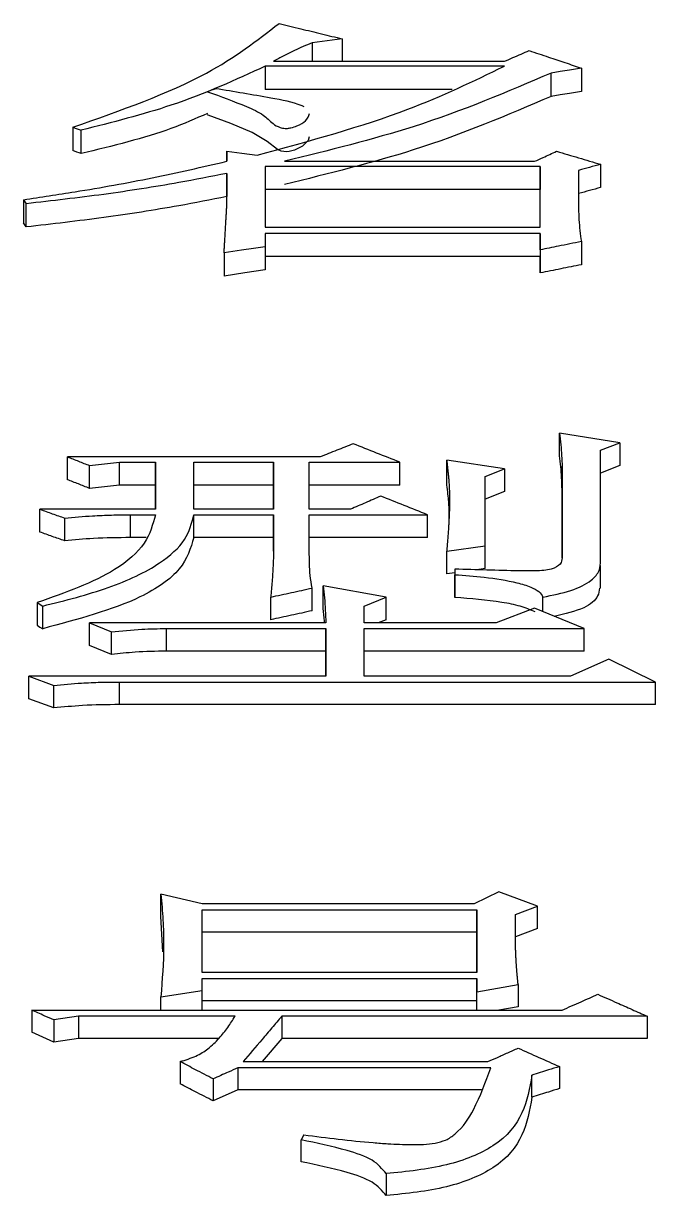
# Model space of a CAD drawing. Header units: millimetres. Extents: x 2687 to 4367, y 1046 to 2234.
# Drawn here: x 3061.16 to 3063.648, y 2041.891 to 2046.507 of the extents above; entities that cross this region are included whole.
import ezdxf

# ---------------------------------------------------------------- set-up
doc = ezdxf.new("R2010")
doc.units = ezdxf.units.MM

msp = doc.modelspace()

# ---------------------------------------------------------------- linework, layer by layer
at = {"color": 7, "linetype": 'Continuous', "lineweight": 25}
for p, q in [((3062.4151, 2046.4462), (3062.4151, 2046.3581)), ((3062.2961, 2046.4309), (3062.2961, 2046.3581)), ((3062.1446, 2046.3581), (3063.0533, 2046.3581)), ((3063.0532, 2046.3388), (3062.1121, 2046.3389)), ((3062.1121, 2046.3389), (3062.1121, 2046.2469)), ((3063.237, 2046.2199), (3063.237, 2046.3118)), ((3063.3562, 2046.3311), (3063.3562, 2046.2392)), ((3062.8475, 2046.2469), (3062.1121, 2046.2469)), ((3061.3549, 2046.0981), (3061.3549, 2046.0064)), ((3061.3873, 2045.9947), (3061.3873, 2046.0863)), ((3061.9607, 2045.9641), (3061.9607, 2046.0036)), ((3061.9607, 2046.0036), (3061.9607, 2045.9641)), ((3062.1122, 2045.9443), (3062.1122, 2045.7044)), ((3063.1939, 2045.9443), (3062.1122, 2045.9443)), ((3062.1879, 2045.9641), (3063.1723, 2045.9641)), ((3063.1939, 2045.7044), (3063.1939, 2045.9443)), ((3063.1939, 2045.9443), (3063.1939, 2045.8528)), ((3063.4319, 2045.9522), (3063.4319, 2045.8607)), ((3061.9608, 2045.7888), (3061.9607, 2045.9165)), ((3061.9607, 2045.9165), (3061.9607, 2045.8251)), ((3063.3454, 2045.9284), (3063.3454, 2045.7768)), ((3063.1939, 2045.8528), (3062.1122, 2045.8529)), ((3063.1939, 2045.7044), (3063.1939, 2045.8528)), ((3061.1603, 2045.8129), (3061.1711, 2045.7969)), ((3061.1603, 2045.8129), (3061.1603, 2045.7216)), ((3061.1711, 2045.7056), (3061.1711, 2045.7969)), ((3061.9607, 2045.7887), (3061.9607, 2045.8251)), ((3062.1122, 2045.7044), (3063.1939, 2045.7044)), ((3063.1939, 2045.6801), (3062.1122, 2045.6802)), ((3062.1122, 2045.6802), (3062.1122, 2045.6276)), ((3063.1939, 2045.6154), (3063.1939, 2045.6801)), ((3063.1939, 2045.6801), (3063.1939, 2045.5891)), ((3062.1122, 2045.6276), (3062.1122, 2045.5365)), ((3063.1939, 2045.6154), (3063.1939, 2045.5244)), ((3063.3562, 2045.6478), (3063.3562, 2045.5567)), ((3061.9499, 2045.6032), (3061.9499, 2045.5122)), ((3063.1939, 2045.5891), (3062.1122, 2045.5891)), ((3063.1939, 2045.5244), (3063.1939, 2045.5891)), ((3063.5076, 2044.8557), (3063.2697, 2044.894)), ((3063.2697, 2044.8039), (3063.2697, 2044.894)), ((3063.4319, 2044.8258), (3063.5076, 2044.8557)), ((3063.4319, 2044.3931), (3063.4319, 2044.8258)), ((3063.5076, 2044.8557), (3063.5076, 2044.7656)), ((3062.3286, 2044.8002), (3061.3334, 2044.8002)), ((3061.3334, 2044.7102), (3061.3334, 2044.8002)), ((3062.8262, 2044.6974), (3062.8262, 2044.7873)), ((3063.0533, 2044.753), (3062.8262, 2044.7873)), ((3061.4199, 2044.676), (3061.4199, 2044.7659)), ((3061.5389, 2044.7788), (3061.6795, 2044.7788)), ((3061.5389, 2044.6889), (3061.5389, 2044.7788)), ((3061.6795, 2044.7788), (3061.6795, 2044.5936)), ((3061.6795, 2044.6889), (3061.6795, 2044.7788)), ((3061.831, 2044.7788), (3062.1447, 2044.7788)), ((3061.831, 2044.5936), (3061.831, 2044.7788)), ((3062.1447, 2044.7788), (3062.1447, 2044.5935)), ((3062.1447, 2044.6889), (3062.1447, 2044.7788)), ((3062.2853, 2044.7788), (3062.6423, 2044.7788)), ((3062.2853, 2044.5935), (3062.2853, 2044.7788)), ((3062.6423, 2044.6888), (3062.6423, 2044.7788)), ((3062.9776, 2044.723), (3063.0533, 2044.753)), ((3063.0533, 2044.753), (3063.0533, 2044.6631)), ((3063.2805, 2044.7616), (3063.2805, 2044.4018)), ((3063.2805, 2044.6717), (3063.2805, 2044.7616)), ((3063.5076, 2044.7656), (3063.4319, 2044.7358)), ((3061.5389, 2044.6889), (3061.4199, 2044.676)), ((3061.6795, 2044.6889), (3061.5389, 2044.6889)), ((3061.6795, 2044.5936), (3061.6795, 2044.6889)), ((3062.1447, 2044.6889), (3061.831, 2044.6889)), ((3062.1447, 2044.5935), (3062.1447, 2044.6889)), ((3062.6423, 2044.6888), (3062.2853, 2044.6889)), ((3063.0533, 2044.6631), (3062.9776, 2044.6331)), ((3063.2805, 2044.4018), (3063.2805, 2044.6717)), ((3061.6795, 2044.5936), (3061.2252, 2044.5936)), ((3061.2252, 2044.5039), (3061.2252, 2044.5936)), ((3061.3225, 2044.4692), (3061.3226, 2044.5589)), ((3061.5822, 2044.5719), (3061.6795, 2044.5719)), ((3061.5822, 2044.4822), (3061.5822, 2044.5719)), ((3061.8309, 2044.5719), (3062.1447, 2044.5719)), ((3062.1447, 2044.5935), (3061.831, 2044.5936)), ((3062.1447, 2044.5719), (3062.1447, 2044.4281)), ((3062.1447, 2044.4822), (3062.1447, 2044.5719)), ((3062.4475, 2044.5935), (3062.2853, 2044.5935)), ((3062.2853, 2044.5719), (3062.7504, 2044.5719)), ((3062.2853, 2044.4281), (3062.2853, 2044.5719)), ((3062.7504, 2044.4822), (3062.7504, 2044.5719)), ((3061.6438, 2044.4822), (3061.5822, 2044.4822)), ((3062.1447, 2044.4822), (3061.8309, 2044.4822)), ((3062.1447, 2044.428), (3062.1447, 2044.4822)), ((3062.7504, 2044.4822), (3062.2853, 2044.4822)), ((3062.8262, 2044.4281), (3062.9776, 2044.45)), ((3062.8262, 2044.3387), (3062.8262, 2044.4281)), ((3062.9776, 2044.3605), (3062.9776, 2044.45)), ((3063.4314, 2044.2825), (3063.4314, 2044.3719)), ((3062.8586, 2044.3433), (3062.8262, 2044.3387)), ((3062.8586, 2044.358), (3062.8586, 2044.336)), ((3062.8586, 2044.358), (3062.8586, 2044.2686)), ((3062.8586, 2044.2467), (3062.8586, 2044.336)), ((3062.9776, 2044.3605), (3062.9442, 2044.3557)), ((3062.2961, 2044.1939), (3062.2961, 2044.2832)), ((3062.5882, 2044.2478), (3062.3394, 2044.292)), ((3062.3394, 2044.2027), (3062.3394, 2044.292)), ((3061.2144, 2044.2258), (3061.236, 2044.2125)), ((3061.2144, 2044.2258), (3061.2144, 2044.1366)), ((3062.1339, 2044.1586), (3062.1339, 2044.2479)), ((3062.5016, 2044.2125), (3062.5882, 2044.2478)), ((3062.5882, 2044.1586), (3062.5882, 2044.2478)), ((3063.2048, 2044.1903), (3063.2048, 2044.2478)), ((3062.5016, 2044.1459), (3062.5016, 2044.2125)), ((3063.1723, 2044.2036), (3063.0209, 2044.1459)), ((3063.367, 2044.1236), (3063.1723, 2044.2036)), ((3061.4199, 2044.1459), (3061.5065, 2044.1103)), ((3062.3502, 2044.1459), (3061.4199, 2044.1459)), ((3061.4199, 2044.0568), (3061.4199, 2044.1459)), ((3063.0209, 2044.1459), (3062.5016, 2044.1459)), ((3062.5882, 2044.1586), (3062.557, 2044.1459)), ((3061.5065, 2044.0213), (3061.5065, 2044.1103)), ((3061.7228, 2044.1237), (3062.3502, 2044.1237)), ((3061.7228, 2044.0346), (3061.7228, 2044.1237)), ((3062.3502, 2044.1237), (3062.3502, 2043.9358)), ((3062.3502, 2044.0346), (3062.3502, 2044.1237)), ((3062.5016, 2044.1237), (3063.367, 2044.1236)), ((3062.5016, 2043.9357), (3062.5016, 2044.1237)), ((3063.367, 2044.0346), (3063.367, 2044.1236)), ((3061.5065, 2044.0213), (3061.4199, 2044.0568)), ((3062.3502, 2044.0346), (3061.7228, 2044.0346)), ((3062.3502, 2043.9358), (3062.3502, 2044.0346)), ((3063.367, 2044.0346), (3062.5016, 2044.0346)), ((3063.4644, 2044.0031), (3063.3129, 2043.9357)), ((3063.6483, 2043.9132), (3063.4644, 2044.0031)), ((3061.1819, 2043.847), (3061.1819, 2043.9358)), ((3061.1819, 2043.9358), (3061.2793, 2043.8998)), ((3062.3502, 2043.9358), (3061.1819, 2043.9358)), ((3061.5389, 2043.8245), (3061.5389, 2043.9133)), ((3061.5389, 2043.9133), (3063.6483, 2043.9132)), ((3063.3129, 2043.9357), (3062.5016, 2043.9357)), ((3063.6483, 2043.8244), (3063.6483, 2043.9132)), ((3061.2793, 2043.811), (3061.2793, 2043.8998)), ((3061.2793, 2043.811), (3061.1819, 2043.847)), ((3063.6483, 2043.8244), (3061.5389, 2043.8245)), ((3061.7012, 2042.9897), (3061.7012, 2043.0774)), ((3061.8634, 2043.0397), (3061.7012, 2043.0774)), ((3063.0317, 2043.0868), (3062.9344, 2043.0397)), ((3063.1832, 2043.0303), (3063.0317, 2043.0868)), ((3062.9344, 2043.0397), (3061.8634, 2043.0397)), ((3063.0966, 2042.9973), (3063.1832, 2043.0303)), ((3063.1831, 2042.9426), (3063.1832, 2043.0303)), ((3061.7088, 2042.8504), (3061.7012, 2042.9897)), ((3061.8634, 2043.0162), (3062.9452, 2043.0161)), ((3061.8634, 2042.7694), (3061.8634, 2043.0162)), ((3062.9452, 2043.0161), (3062.9452, 2042.7694)), ((3062.9452, 2042.9285), (3062.9452, 2043.0161)), ((3063.1831, 2042.9426), (3063.0966, 2042.9097)), ((3062.9452, 2042.9285), (3061.8634, 2042.9285)), ((3062.9452, 2042.7694), (3062.9452, 2042.9285)), ((3062.9452, 2042.7694), (3061.8634, 2042.7694)), ((3061.8634, 2042.7455), (3062.9452, 2042.7455)), ((3061.8634, 2042.6977), (3061.8634, 2042.7455)), ((3062.9452, 2042.7455), (3062.9452, 2042.6929)), ((3062.9452, 2042.6582), (3062.9452, 2042.7455)), ((3062.9452, 2042.6929), (3063.1074, 2042.7216)), ((3063.1074, 2042.7216), (3063.1074, 2042.6343)), ((3061.7012, 2042.6737), (3061.8634, 2042.6977)), ((3061.7012, 2042.6209), (3061.7012, 2042.6737)), ((3061.8634, 2042.6209), (3061.8634, 2042.6977)), ((3062.9452, 2042.6582), (3061.8634, 2042.6582)), ((3062.9452, 2042.6209), (3062.9452, 2042.6929)), ((3062.9452, 2042.6209), (3062.9452, 2042.6582)), ((3061.1928, 2042.6209), (3063.2805, 2042.6209)), ((3061.1928, 2042.6209), (3061.1928, 2042.5338)), ((3063.1074, 2042.6343), (3063.0313, 2042.6209)), ((3061.3767, 2042.5969), (3061.2793, 2042.5824)), ((3061.2793, 2042.5824), (3061.2793, 2042.4954)), ((3061.9932, 2042.5969), (3061.3767, 2042.5969)), ((3061.3767, 2042.5969), (3061.3767, 2042.5098)), ((3063.6158, 2042.5968), (3062.1771, 2042.5969)), ((3062.1771, 2042.5969), (3062.1771, 2042.5098)), ((3063.6158, 2042.5968), (3063.6158, 2042.5097)), ((3061.2793, 2042.4954), (3061.1928, 2042.5338)), ((3061.3767, 2042.5098), (3061.2793, 2042.4954)), ((3061.9298, 2042.5098), (3061.3767, 2042.5098)), ((3062.1771, 2042.5098), (3062.0994, 2042.418)), ((3063.6158, 2042.5097), (3062.1771, 2042.5098)), ((3061.7769, 2042.4181), (3061.7769, 2042.3312)), ((3062.9993, 2042.3937), (3062.0041, 2042.3938)), ((3062.0041, 2042.3938), (3062.0041, 2042.3069)), ((3062.0257, 2042.418), (3062.9884, 2042.418)), ((3063.2697, 2042.3986), (3063.2697, 2042.3118)), ((3061.9067, 2042.35), (3061.9067, 2042.2632)), ((3063.1615, 2042.2778), (3063.1615, 2042.3646)), ((3062.0041, 2042.3069), (3061.9067, 2042.2632)), ((3062.9635, 2042.3069), (3062.0041, 2042.3069)), ((3062.2637, 2042.1298), (3062.2529, 2042.1102)), ((3062.2529, 2042.0237), (3062.2529, 2042.1102)), ((3062.5882, 2041.9769), (3062.5882, 2041.8906))]:
    msp.add_line(p, q, dxfattribs=at)
at = {"color": 7, "linetype": 'Continuous', "lineweight": 25, "flags": 128}
for points in [[(3062.4151, 2046.4462), (3062.3556, 2046.4385), (3062.2961, 2046.4309)], [(3063.3562, 2046.3311), (3063.3099, 2046.3236), (3063.2735, 2046.3178), (3063.2372, 2046.3119)], [(3061.9175, 2046.2501), (3061.9092, 2046.2471), (3061.8971, 2046.2427), (3061.8914, 2046.2407)], [(3063.3562, 2046.2392), (3063.3099, 2046.2317), (3063.2735, 2046.2258), (3063.2372, 2046.2199)], [(3062.2848, 2046.0604), (3062.2812, 2046.0465), (3062.2581, 2046.0233), (3062.2266, 2046.0084), (3062.2061, 2046.0031), (3062.1957, 2046.002), (3062.1848, 2046.0024), (3062.1743, 2046.0045), (3062.1596, 2046.0104), (3062.1195, 2046.0418), (3062.06, 2046.0776), (3061.9767, 2046.1135), (3061.8872, 2046.1458), (3061.8849, 2046.1466), (3061.8849, 2046.1466)], [(3061.3549, 2046.0981), (3061.3632, 2046.0951), (3061.3752, 2046.0907), (3061.3873, 2046.0863)], [(3061.3873, 2045.9947), (3061.3791, 2045.9977), (3061.3709, 2046.0007), (3061.3549, 2046.0064)], [(3061.9607, 2046.0036), (3062.0202, 2045.9957), (3062.0796, 2045.9878)], [(3062.1122, 2045.6276), (3062.0652, 2045.6205), (3062.0182, 2045.6135), (3061.9499, 2045.6032)], [(3062.1122, 2045.5365), (3062.0311, 2045.5244), (3061.9499, 2045.5122)], [(3061.4199, 2044.7659), (3061.4794, 2044.7724), (3061.5389, 2044.7788)], [(3061.8309, 2044.4822), (3061.8309, 2044.5141), (3061.8309, 2044.5719)], [(3061.236, 2044.1233), (3061.236, 2044.1564), (3061.236, 2044.1844), (3061.236, 2044.2125)], [(3061.2144, 2044.1366), (3061.2252, 2044.1299), (3061.236, 2044.1233)]]:
    msp.add_lwpolyline(points, dxfattribs=at)
at = {"color": 7, "linetype": 'Continuous', "lineweight": 25}
for points, knots in [([(3061.3549, 2046.0981), (3061.5445, 2046.1652), (3061.8796, 2046.2838), (3062.0794, 2046.4395), (3062.1662, 2046.5071)], [0, 0, 0, 0, 0.5655186, 1, 1, 1, 1]), ([(3062.1662, 2046.5071), (3062.1947, 2046.5001), (3062.2504, 2046.4865), (3062.3334, 2046.4662), (3062.3878, 2046.4529), (3062.4151, 2046.4462)], [0, 0, 0, 0, 0.343461, 0.671731, 1, 1, 1, 1]), ([(3062.2961, 2046.4309), (3062.2728, 2046.421), (3062.2339, 2046.4046), (3062.1849, 2046.3798), (3062.1581, 2046.3653), (3062.1446, 2046.3581)], [0, 0, 0, 0, 0.429081, 0.714347, 1, 1, 1, 1]), ([(3063.0533, 2046.3581), (3063.0646, 2046.363), (3063.0864, 2046.3725), (3063.1189, 2046.3865), (3063.1401, 2046.3957), (3063.1506, 2046.4003)], [0, 0, 0, 0, 0.347839, 0.673919, 1, 1, 1, 1]), ([(3063.1506, 2046.4003), (3063.1762, 2046.3917), (3063.2232, 2046.3759), (3063.2917, 2046.3529), (3063.3347, 2046.3384), (3063.3562, 2046.3311)], [0, 0, 0, 0, 0.373043, 0.686521, 1, 1, 1, 1]), ([(3062.1121, 2046.3389), (3061.9947, 2046.2847), (3061.7834, 2046.1871), (3061.5093, 2046.1173), (3061.3873, 2046.0863)], [0, 0, 0, 0, 0.555264, 1, 1, 1, 1]), ([(3062.0796, 2045.9878), (3062.2867, 2046.0444), (3062.6531, 2046.1446), (3062.9319, 2046.2799), (3063.0532, 2046.3388)], [0, 0, 0, 0, 0.564995, 1, 1, 1, 1]), ([(3063.2371, 2046.3119), (3063.0644, 2046.2375), (3062.7533, 2046.1037), (3062.3619, 2046.0071), (3062.1878, 2045.9642)], [0, 0, 0, 0, 0.555354, 1, 1, 1, 1]), ([(3061.8849, 2046.2384), (3061.9369, 2046.2194), (3062.0149, 2046.1909), (3062.1071, 2046.149), (3062.1337, 2046.1178), (3062.1607, 2046.1), (3062.1795, 2046.0946), (3062.1897, 2046.0934), (3062.2013, 2046.0937), (3062.218, 2046.0968), (3062.2445, 2046.1062), (3062.2763, 2046.1246), (3062.2829, 2046.1424), (3062.2864, 2046.1521)], [0, 0, 0, 0, 0.318334, 0.477294, 0.616925, 0.687072, 0.704751, 0.71934, 0.733979, 0.755949, 0.800249, 0.89164, 1, 1, 1, 1]), ([(3062.2647, 2046.1788), (3062.2612, 2046.1804), (3062.2269, 2046.1963), (3062.1039, 2046.219), (3061.9892, 2046.2381), (3061.9175, 2046.2501)], [0, 0, 0, 0, 0.041495, 0.400617, 1, 1, 1, 1]), ([(3063.2371, 2046.22), (3063.0643, 2046.1457), (3062.7532, 2046.012), (3062.3619, 2045.9156), (3062.1878, 2045.8727)], [0, 0, 0, 0, 0.555295, 1, 1, 1, 1]), ([(3061.8849, 2046.1528), (3061.8383, 2046.1323), (3061.6956, 2046.0693), (3061.5114, 2046.0247), (3061.3873, 2045.9947)], [0, 0, 0, 0, 0.326498, 1, 1, 1, 1]), ([(3063.1723, 2045.9641), (3063.1834, 2045.9692), (3063.2034, 2045.9783), (3063.2323, 2045.9915), (3063.25, 2045.9996), (3063.2588, 2046.0036)], [0, 0, 0, 0, 0.38646, 0.693229, 1, 1, 1, 1]), ([(3063.2588, 2046.0036), (3063.2877, 2045.995), (3063.3454, 2045.9779), (3063.4031, 2045.9608), (3063.4319, 2045.9522)], [0, 0, 0, 0, 0.4999994, 1, 1, 1, 1]), ([(3061.1603, 2045.8129), (3061.2281, 2045.8231), (3061.4, 2045.8489), (3061.6702, 2045.8973), (3061.8637, 2045.9418), (3061.9607, 2045.9641)], [0, 0, 0, 0, 0.2452891, 0.6214693, 1, 1, 1, 1]), ([(3063.4319, 2045.9522), (3063.4175, 2045.9482), (3063.3886, 2045.9403), (3063.3598, 2045.9324), (3063.3454, 2045.9284)], [0, 0, 0, 0, 0.5, 1, 1, 1, 1]), ([(3061.9607, 2045.9165), (3061.8981, 2045.9042), (3061.7405, 2045.8732), (3061.4773, 2045.8319), (3061.2734, 2045.8086), (3061.1711, 2045.7969)], [0, 0, 0, 0, 0.247522, 0.622512, 1, 1, 1, 1]), ([(3063.4319, 2045.8607), (3063.4175, 2045.8568), (3063.3886, 2045.8489), (3063.3598, 2045.8409), (3063.3454, 2045.837)], [0, 0, 0, 0, 0.499999, 1, 1, 1, 1]), ([(3061.9607, 2045.8251), (3061.8981, 2045.8128), (3061.7404, 2045.7818), (3061.4773, 2045.7406), (3061.2734, 2045.7173), (3061.1711, 2045.7056)], [0, 0, 0, 0, 0.247562, 0.622535, 1, 1, 1, 1]), ([(3061.9499, 2045.6032), (3061.95, 2045.6048), (3061.9502, 2045.6071), (3061.9503, 2045.6103), (3061.9505, 2045.6134), (3061.9507, 2045.6165), (3061.9509, 2045.6197), (3061.951, 2045.622), (3061.9512, 2045.6252), (3061.9514, 2045.6283), (3061.9516, 2045.6314), (3061.9517, 2045.6338), (3061.9519, 2045.6369), (3061.9521, 2045.64), (3061.9522, 2045.6431), (3061.9524, 2045.6455), (3061.9526, 2045.6486), (3061.9528, 2045.6525), (3061.9532, 2045.6588), (3061.9535, 2045.665), (3061.9539, 2045.6712), (3061.9541, 2045.6759), (3061.9545, 2045.6822), (3061.9549, 2045.6884), (3061.9552, 2045.6946), (3061.9555, 2045.6993), (3061.9559, 2045.7055), (3061.9562, 2045.7118), (3061.9566, 2045.718), (3061.9569, 2045.7226), (3061.9572, 2045.7289), (3061.9576, 2045.7351), (3061.958, 2045.7413), (3061.9582, 2045.7459), (3061.9585, 2045.7506), (3061.9587, 2045.7545), (3061.959, 2045.7583), (3061.9591, 2045.7614), (3061.9593, 2045.7645), (3061.9595, 2045.7669), (3061.9596, 2045.77), (3061.9598, 2045.7731), (3061.96, 2045.7762), (3061.9601, 2045.7785), (3061.9603, 2045.7814), (3061.9605, 2045.7848), (3061.9607, 2045.7875), (3061.9608, 2045.7888)], [0, 0, 0, 0, 0.025173, 0.03776, 0.050346, 0.075519, 0.088105, 0.100692, 0.113278, 0.138451, 0.151038, 0.163624, 0.176211, 0.201384, 0.21397, 0.226556, 0.239143, 0.264316, 0.289489, 0.339835, 0.365007, 0.39018, 0.415353, 0.465699, 0.490872, 0.516045, 0.541218, 0.591564, 0.616737, 0.64191, 0.667082, 0.717428, 0.742601, 0.767774, 0.792947, 0.81812, 0.830706, 0.855879, 0.868466, 0.881052, 0.893639, 0.918812, 0.931398, 0.943984, 0.956571, 0.978285, 1, 1, 1, 1]), ([(3063.3454, 2045.7768), (3063.3457, 2045.7627), (3063.3463, 2045.7342), (3063.3503, 2045.6912), (3063.3542, 2045.6623), (3063.3562, 2045.6478)], [0, 0, 0, 0, 0.328449, 0.664167, 1, 1, 1, 1]), ([(3061.1711, 2045.7056), (3061.1693, 2045.7083), (3061.1657, 2045.7136), (3061.1621, 2045.7189), (3061.1603, 2045.7216)], [0, 0, 0, 0, 0.499999, 1, 1, 1, 1]), ([(3063.3562, 2045.6478), (3063.3412, 2045.6448), (3063.3112, 2045.6388), (3063.2571, 2045.628), (3063.218, 2045.6202), (3063.1939, 2045.6154)], [0, 0, 0, 0, 0.277507, 0.555013, 1, 1, 1, 1]), ([(3063.3562, 2045.5567), (3063.3291, 2045.5513), (3063.2751, 2045.5406), (3063.221, 2045.5298), (3063.1939, 2045.5244)], [0, 0, 0, 0, 0.5, 1, 1, 1, 1]), ([(3063.2697, 2044.894), (3063.2717, 2044.8786), (3063.2758, 2044.849), (3063.279, 2044.8048), (3063.28, 2044.776), (3063.2805, 2044.7616)], [0, 0, 0, 0, 0.349386, 0.674644, 1, 1, 1, 1]), ([(3062.4584, 2044.8514), (3062.4367, 2044.8429), (3062.3935, 2044.8258), (3062.3502, 2044.8087), (3062.3286, 2044.8002)], [0, 0, 0, 0, 0.499996, 1, 1, 1, 1]), ([(3062.6423, 2044.7788), (3062.6116, 2044.7909), (3062.5503, 2044.8152), (3062.489, 2044.8393), (3062.4584, 2044.8514)], [0, 0, 0, 0, 0.5, 1, 1, 1, 1]), ([(3061.3334, 2044.8002), (3061.3478, 2044.7945), (3061.3766, 2044.7831), (3061.4055, 2044.7717), (3061.4199, 2044.7659)], [0, 0, 0, 0, 0.4999989, 1, 1, 1, 1]), ([(3062.8262, 2044.7873), (3062.8265, 2044.7845), (3062.8271, 2044.7789), (3062.8281, 2044.7705), (3062.829, 2044.7621), (3062.83, 2044.7537), (3062.8309, 2044.7453), (3062.8317, 2044.7369), (3062.8324, 2044.7299), (3062.833, 2044.7229), (3062.8337, 2044.7159), (3062.835, 2044.699), (3062.8372, 2044.6624), (3062.8375, 2044.6172), (3062.8363, 2044.5776), (3062.8354, 2044.5577), (3062.8348, 2044.5464), (3062.8343, 2044.535), (3062.8334, 2044.5208), (3062.8324, 2044.5066), (3062.8315, 2044.4952), (3062.8308, 2044.4867), (3062.8302, 2044.4781), (3062.8296, 2044.471), (3062.8292, 2044.4653), (3062.8289, 2044.461), (3062.8285, 2044.4567), (3062.8282, 2044.4524), (3062.8279, 2044.4482), (3062.8275, 2044.4439), (3062.8272, 2044.4396), (3062.8269, 2044.436), (3062.8265, 2044.4322), (3062.8263, 2044.4298), (3062.8262, 2044.4281)], [0, 0, 0, 0, 0.023618, 0.047236, 0.070855, 0.094473, 0.118091, 0.141709, 0.165327, 0.177136, 0.200755, 0.224373, 0.318848, 0.507812, 0.602286, 0.649522, 0.67314, 0.696758, 0.743995, 0.791231, 0.81485, 0.838468, 0.862086, 0.885704, 0.897513, 0.909322, 0.921131, 0.932941, 0.94475, 0.956559, 0.968368, 0.980177, 0.986081, 1, 1, 1, 1]), ([(3063.2805, 2044.6717), (3063.2799, 2044.6872), (3063.2789, 2044.717), (3063.2755, 2044.7611), (3063.2716, 2044.7897), (3063.2697, 2044.8039)], [0, 0, 0, 0, 0.349838, 0.674851, 1, 1, 1, 1]), ([(3061.4199, 2044.676), (3061.4055, 2044.6817), (3061.3766, 2044.6932), (3061.3478, 2044.7046), (3061.3334, 2044.7102)], [0, 0, 0, 0, 0.500003, 1, 1, 1, 1]), ([(3062.8335, 2044.6276), (3062.8335, 2044.6278), (3062.8318, 2044.6512), (3062.829, 2044.6744), (3062.8262, 2044.6974)], [0, 0, 0, 0, 0.008247, 1, 1, 1, 1]), ([(3062.9776, 2044.45), (3062.9776, 2044.4909), (3062.9776, 2044.5825), (3062.9776, 2044.673), (3062.9776, 2044.723)], [0, 0, 0, 0, 0.4472261, 1, 1, 1, 1]), ([(3062.5665, 2044.6454), (3062.5467, 2044.6368), (3062.507, 2044.6195), (3062.4674, 2044.6022), (3062.4475, 2044.5935)], [0, 0, 0, 0, 0.499996, 1, 1, 1, 1]), ([(3062.7504, 2044.5719), (3062.7198, 2044.5841), (3062.6585, 2044.6087), (3062.5972, 2044.6332), (3062.5665, 2044.6454)], [0, 0, 0, 0, 0.5, 1, 1, 1, 1]), ([(3062.8325, 2044.6398), (3062.8325, 2044.6398), (3062.8324, 2044.6408), (3062.8352, 2044.58), (3062.8353, 2044.5621), (3062.8353, 2044.5593)], [0, 0, 0, 0, 0.007849, 0.849098, 1, 1, 1, 1]), ([(3061.6795, 2044.5719), (3061.6695, 2044.5341), (3061.6493, 2044.458), (3061.5056, 2044.3297), (3061.3256, 2044.2655), (3061.2144, 2044.2258)], [0, 0, 0, 0, 0.273464, 0.551009, 1, 1, 1, 1]), ([(3061.2252, 2044.5936), (3061.2414, 2044.5878), (3061.2739, 2044.5762), (3061.3063, 2044.5647), (3061.3226, 2044.5589)], [0, 0, 0, 0, 0.499998, 1, 1, 1, 1]), ([(3061.236, 2044.2125), (3061.3251, 2044.2348), (3061.5008, 2044.279), (3061.6938, 2044.3706), (3061.8062, 2044.4722), (3061.8227, 2044.5388), (3061.8309, 2044.5719)], [0, 0, 0, 0, 0.289657, 0.571456, 0.787204, 1, 1, 1, 1]), ([(3061.3226, 2044.5589), (3061.359, 2044.5623), (3061.4199, 2044.5679), (3061.507, 2044.5713), (3061.5571, 2044.5717), (3061.5822, 2044.5719)], [0, 0, 0, 0, 0.426096, 0.71242, 1, 1, 1, 1]), ([(3062.8353, 2044.5703), (3062.8352, 2044.5663), (3062.835, 2044.5538), (3062.8337, 2044.5294), (3062.8328, 2044.5128)], [0, 0, 0, 0, 0.322479, 1, 1, 1, 1]), ([(3061.3225, 2044.4692), (3061.3063, 2044.475), (3061.2739, 2044.4866), (3061.2414, 2044.4981), (3061.2252, 2044.5039)], [0, 0, 0, 0, 0.500004, 1, 1, 1, 1]), ([(3061.8309, 2044.4822), (3061.8184, 2044.4402), (3061.7932, 2044.3551), (3061.5957, 2044.2189), (3061.3736, 2044.1599), (3061.236, 2044.1233)], [0, 0, 0, 0, 0.27123, 0.548484, 1, 1, 1, 1]), ([(3061.5822, 2044.4822), (3061.5331, 2044.4817), (3061.4457, 2044.4807), (3061.3601, 2044.4728), (3061.3225, 2044.4692)], [0, 0, 0, 0, 0.560746, 1, 1, 1, 1]), ([(3062.1447, 2044.4281), (3062.1442, 2044.4089), (3062.1434, 2044.3693), (3062.1388, 2044.3092), (3062.1355, 2044.2683), (3062.1339, 2044.2479)], [0, 0, 0, 0, 0.321579, 0.660777, 1, 1, 1, 1]), ([(3062.2961, 2044.2832), (3062.2935, 2044.2997), (3062.2883, 2044.3322), (3062.2858, 2044.3805), (3062.2855, 2044.4123), (3062.2853, 2044.4281)], [0, 0, 0, 0, 0.341779, 0.670798, 1, 1, 1, 1]), ([(3063.2805, 2044.4018), (3063.2796, 2044.3936), (3063.2779, 2044.377), (3063.2393, 2044.3542), (3063.1745, 2044.3502), (3063.0486, 2044.352), (3062.9427, 2044.3553), (3062.8586, 2044.358)], [0, 0, 0, 0, 0.110716, 0.223974, 0.35482, 0.487804, 1, 1, 1, 1]), ([(3063.2048, 2044.2478), (3063.2429, 2044.2554), (3063.3179, 2044.2703), (3063.3958, 2044.3088), (3063.4312, 2044.3521), (3063.4317, 2044.3795), (3063.4319, 2044.3931)], [0, 0, 0, 0, 0.291536, 0.572529, 0.787239, 1, 1, 1, 1]), ([(3062.8586, 2044.336), (3062.8973, 2044.333), (3062.981, 2044.3265), (3063.0841, 2044.311), (3063.1543, 2044.2896), (3063.1921, 2044.2702), (3063.2005, 2044.2553), (3063.2048, 2044.2478)], [0, 0, 0, 0, 0.279047, 0.604417, 0.761098, 0.879545, 1, 1, 1, 1]), ([(3062.1339, 2044.2479), (3062.1609, 2044.2538), (3062.215, 2044.2655), (3062.2691, 2044.2773), (3062.2961, 2044.2832)], [0, 0, 0, 0, 0.4999993, 1, 1, 1, 1]), ([(3062.3394, 2044.292), (3062.3414, 2044.2765), (3062.3456, 2044.2445), (3062.3488, 2044.1957), (3062.3497, 2044.1625), (3062.3502, 2044.1459)], [0, 0, 0, 0, 0.3204463, 0.660167, 1, 1, 1, 1]), ([(3063.4271, 2044.2826), (3063.4261, 2044.2725), (3063.4233, 2044.2448), (3063.3691, 2044.199), (3063.2916, 2044.1814), (3063.2497, 2044.1718)], [0, 0, 0, 0, 0.210203, 0.572203, 1, 1, 1, 1]), ([(3062.8586, 2044.2686), (3062.8586, 2044.2645), (3062.8586, 2044.2572), (3062.8586, 2044.2499), (3062.8586, 2044.2467)], [0, 0, 0, 0, 0.56, 1, 1, 1, 1]), ([(3063.1749, 2044.1891), (3063.156, 2044.1972), (3063.1177, 2044.2135), (3063.0094, 2044.2341), (3062.921, 2044.2415), (3062.8586, 2044.2467)], [0, 0, 0, 0, 0.223203, 0.452536, 1, 1, 1, 1]), ([(3062.2961, 2044.1939), (3062.2691, 2044.188), (3062.215, 2044.1763), (3062.1609, 2044.1645), (3062.1339, 2044.1586)], [0, 0, 0, 0, 0.5, 1, 1, 1, 1]), ([(3062.3457, 2044.1459), (3062.3456, 2044.1484), (3062.3443, 2044.1674), (3062.3417, 2044.1863), (3062.3394, 2044.2027)], [0, 0, 0, 0, 0.130167, 1, 1, 1, 1]), ([(3061.5065, 2044.1103), (3061.5462, 2044.1148), (3061.6174, 2044.1227), (3061.6905, 2044.1234), (3061.7228, 2044.1237)], [0, 0, 0, 0, 0.558835, 1, 1, 1, 1]), ([(3061.7228, 2044.0346), (3061.6817, 2044.0341), (3061.6085, 2044.0331), (3061.5376, 2044.0249), (3061.5065, 2044.0213)], [0, 0, 0, 0, 0.561086, 1, 1, 1, 1]), ([(3061.2793, 2043.8998), (3061.3157, 2043.9033), (3061.3766, 2043.9091), (3061.4637, 2043.9127), (3061.5138, 2043.9131), (3061.5389, 2043.9133)], [0, 0, 0, 0, 0.426056, 0.7124, 1, 1, 1, 1]), ([(3061.5389, 2043.8245), (3061.4899, 2043.8239), (3061.4024, 2043.8229), (3061.3169, 2043.8146), (3061.2793, 2043.811)], [0, 0, 0, 0, 0.560746, 1, 1, 1, 1]), ([(3061.7012, 2043.0774), (3061.7042, 2043.0438), (3061.7103, 2042.9765), (3061.7143, 2042.8422), (3061.7064, 2042.7409), (3061.7012, 2042.6737)], [0, 0, 0, 0, 0.2520851, 0.5041975, 1, 1, 1, 1]), ([(3063.1074, 2042.7216), (3063.1072, 2042.7239), (3063.1068, 2042.7285), (3063.1061, 2042.7353), (3063.1054, 2042.7422), (3063.1048, 2042.749), (3063.1042, 2042.7559), (3063.1035, 2042.7627), (3063.103, 2042.7684), (3063.1025, 2042.7741), (3063.1021, 2042.7798), (3063.1015, 2042.7867), (3063.1008, 2042.7958), (3063.1002, 2042.8049), (3063.0996, 2042.814), (3063.0992, 2042.8209), (3063.0988, 2042.83), (3063.0983, 2042.8391), (3063.098, 2042.8482), (3063.0977, 2042.855), (3063.0975, 2042.8641), (3063.0972, 2042.8732), (3063.097, 2042.8823), (3063.0968, 2042.8914), (3063.0967, 2042.9004), (3063.0966, 2042.9095), (3063.0965, 2042.9163), (3063.0965, 2042.9231), (3063.0965, 2042.9299), (3063.0965, 2042.9356), (3063.0964, 2042.9401), (3063.0964, 2042.9447), (3063.0964, 2042.9492), (3063.0964, 2042.9537), (3063.0965, 2042.9571), (3063.0965, 2042.9605), (3063.0965, 2042.965), (3063.0965, 2042.9696), (3063.0965, 2042.9741), (3063.0965, 2042.9786), (3063.0965, 2042.9831), (3063.0966, 2042.9876), (3063.0966, 2042.992), (3063.0966, 2042.9952), (3063.0966, 2042.9973)], [0, 0, 0, 0, 0.024742, 0.049483, 0.074225, 0.098967, 0.123709, 0.14845, 0.173192, 0.185563, 0.210305, 0.235047, 0.259788, 0.309272, 0.334014, 0.358756, 0.383497, 0.432981, 0.457723, 0.482464, 0.507206, 0.55669, 0.581431, 0.606173, 0.655657, 0.680399, 0.70514, 0.729882, 0.754624, 0.779366, 0.791736, 0.804107, 0.828849, 0.84122, 0.853591, 0.865962, 0.878333, 0.903074, 0.915445, 0.927816, 0.952558, 0.964929, 0.9773, 1, 1, 1, 1]), ([(3063.2805, 2042.6209), (3063.293, 2042.6264), (3063.318, 2042.6375), (3063.3648, 2042.6583), (3063.3992, 2042.6736), (3063.4211, 2042.6833)], [0, 0, 0, 0, 0.2662451, 0.5324905, 1, 1, 1, 1]), ([(3063.4211, 2042.6833), (3063.4461, 2042.6722), (3063.491, 2042.6523), (3063.5559, 2042.6235), (3063.5959, 2042.6057), (3063.6158, 2042.5968)], [0, 0, 0, 0, 0.384573, 0.692287, 1, 1, 1, 1]), ([(3061.2793, 2042.5824), (3061.267, 2042.5879), (3061.2464, 2042.5971), (3061.2175, 2042.6099), (3061.201, 2042.6173), (3061.1928, 2042.6209)], [0, 0, 0, 0, 0.42836, 0.71418, 1, 1, 1, 1]), ([(3061.7769, 2042.4181), (3061.7985, 2042.4248), (3061.8413, 2042.4382), (3061.8919, 2042.4708), (3061.9312, 2042.5096), (3061.9658, 2042.5528), (3061.9841, 2042.5822), (3061.9932, 2042.5969)], [0, 0, 0, 0, 0.176065, 0.348002, 0.566634, 0.783694, 1, 1, 1, 1]), ([(3062.1771, 2042.5969), (3062.1642, 2042.5816), (3062.1382, 2042.551), (3062.0877, 2042.4915), (3062.0502, 2042.4471), (3062.0257, 2042.418)], [0, 0, 0, 0, 0.257226, 0.514452, 1, 1, 1, 1]), ([(3062.9884, 2042.418), (3063.0009, 2042.4236), (3063.027, 2042.4353), (3063.0667, 2042.4531), (3063.0938, 2042.4653), (3063.1074, 2042.4713)], [0, 0, 0, 0, 0.314653, 0.657326, 1, 1, 1, 1]), ([(3063.1074, 2042.4713), (3063.1345, 2042.4592), (3063.1886, 2042.435), (3063.2427, 2042.4107), (3063.2697, 2042.3986)], [0, 0, 0, 0, 0.499999, 1, 1, 1, 1]), ([(3061.9067, 2042.35), (3061.8951, 2042.3561), (3061.872, 2042.3682), (3061.8287, 2042.3909), (3061.797, 2042.4075), (3061.7769, 2042.4181)], [0, 0, 0, 0, 0.267463, 0.534927, 1, 1, 1, 1]), ([(3062.0041, 2042.3938), (3061.9916, 2042.3882), (3061.9691, 2042.3781), (3061.9367, 2042.3635), (3061.9167, 2042.3545), (3061.9067, 2042.35)], [0, 0, 0, 0, 0.384577, 0.692287, 1, 1, 1, 1]), ([(3062.2637, 2042.1298), (3062.3542, 2042.1182), (3062.4637, 2042.1042), (3062.6062, 2042.0938), (3062.6873, 2042.0901), (3062.7675, 2042.092), (3062.8275, 2042.1089), (3062.8876, 2042.1528), (3062.9478, 2042.2498), (3062.9795, 2042.3385), (3062.9993, 2042.3937)], [0, 0, 0, 0, 0.23813, 0.287988, 0.366961, 0.446683, 0.487555, 0.537237, 0.712015, 1, 1, 1, 1]), ([(3063.2697, 2042.3986), (3063.2556, 2042.3942), (3063.2306, 2042.3863), (3063.1945, 2042.3749), (3063.1725, 2042.368), (3063.1615, 2042.3646)], [0, 0, 0, 0, 0.39043, 0.695215, 1, 1, 1, 1]), ([(3063.1615, 2042.3646), (3063.1434, 2042.2633), (3063.1179, 2042.1206), (3062.8286, 2042.0013), (3062.6696, 2041.9852), (3062.5882, 2041.9769)], [0, 0, 0, 0, 0.544628, 0.767125, 1, 1, 1, 1]), ([(3061.9067, 2042.2632), (3061.8951, 2042.2693), (3061.872, 2042.2815), (3061.8287, 2042.3041), (3061.797, 2042.3207), (3061.7769, 2042.3312)], [0, 0, 0, 0, 0.2676466, 0.5352935, 1, 1, 1, 1]), ([(3063.2697, 2042.3118), (3063.2556, 2042.3073), (3063.2305, 2042.2995), (3063.1945, 2042.2881), (3063.1725, 2042.2812), (3063.1615, 2042.2778)], [0, 0, 0, 0, 0.390574, 0.695287, 1, 1, 1, 1]), ([(3063.1615, 2042.2778), (3063.1434, 2042.1766), (3063.1178, 2042.0341), (3062.8286, 2041.915), (3062.6696, 2041.8989), (3062.5882, 2041.8906)], [0, 0, 0, 0, 0.544404, 0.766963, 1, 1, 1, 1]), ([(3062.5882, 2041.9769), (3062.5726, 2041.9957), (3062.5406, 2042.0341), (3062.4131, 2042.0767), (3062.314, 2042.0974), (3062.2529, 2042.1102)], [0, 0, 0, 0, 0.267599, 0.548584, 1, 1, 1, 1]), ([(3062.5882, 2041.8906), (3062.5726, 2041.9094), (3062.5405, 2041.9478), (3062.4131, 2041.9903), (3062.314, 2042.011), (3062.2529, 2042.0237)], [0, 0, 0, 0, 0.267465, 0.548457, 1, 1, 1, 1])]:
    msp.add_open_spline(points, degree=3, knots=knots, dxfattribs=at)

doc.saveas('drawing.dxf')
